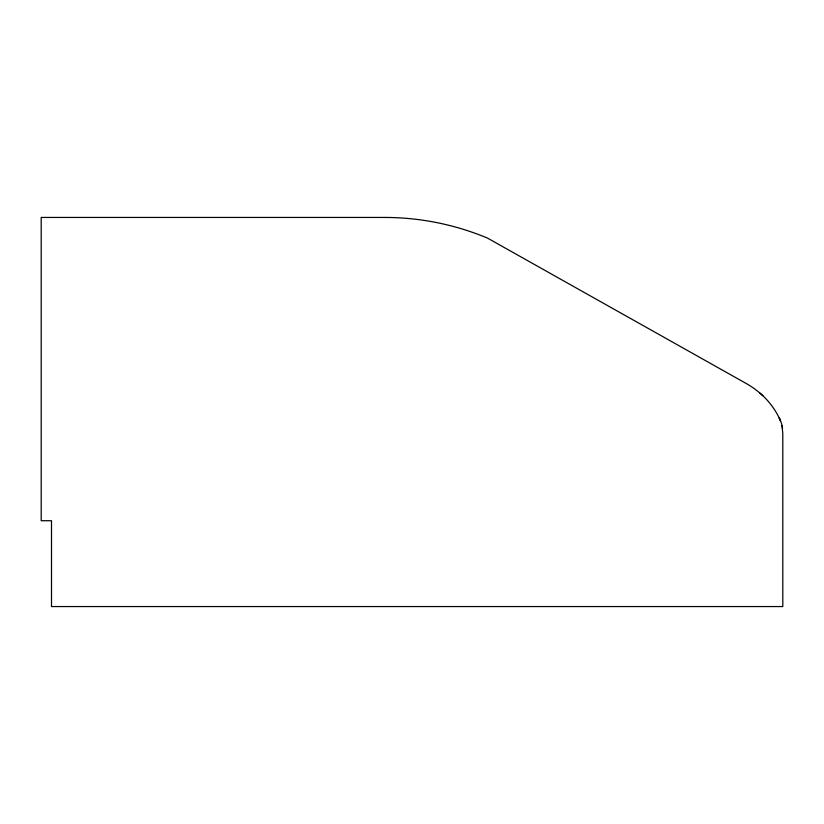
<?xml version="1.0" encoding="UTF-8"?>
<svg xmlns="http://www.w3.org/2000/svg" width="824" height="824" viewBox="0 0 824 824"><rect width="100%" height="100%" fill="white"/><g stroke="black" fill="none" stroke-linecap="round" stroke-linejoin="round"><path stroke-width="1.24" d="M759.738 392.924C768.617 400.464 775.775 410.022 780.493 420.683M780.38 420.384L779.205 417.912L780.884 421.651A31.178 31.178 0 0 1 782.048 425.586L782.8 433.743L782.8 606.557L51.5 606.557L51.5 520.727L41.2 520.727L41.2 217.443L384.53 217.443A266.955 266.955 0 0 1 487.53 238.115L746.019 383.387A87.478 87.478 0 0 1 762.859 395.705M782.079 425.699L782.532 428.717"/></g></svg>
